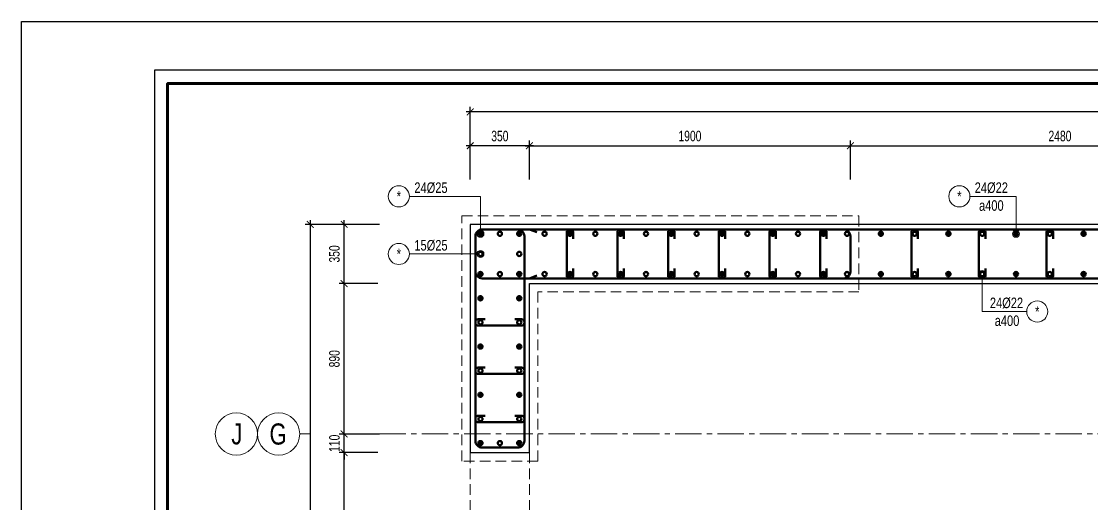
# Model space of a CAD drawing. Header units: millimetres. Extents: x -17374 to 181693, y -29783 to 15580.
# Drawn here: x 91252 to 97585, y 12728 to 15580 of the extents above; entities that cross this region are included whole.
import ezdxf
from ezdxf.enums import TextEntityAlignment as Align

# ---------------------------------------------------------------- set-up
doc = ezdxf.new("R2010")
doc.units = ezdxf.units.MM
doc.header["$LTSCALE"] = 250
doc.header["$MEASUREMENT"] = 0
for name, pattern in [('CENTER', [2, 1.25, -0.25, 0.25, -0.25]), ('CENTER2', [1.125, 0.75, -0.125, 0.125, -0.125]), ('HIDDEN', [0.375, 0.25, -0.125])]:
    doc.linetypes.add(name, pattern=pattern)
doc.layers.add('CDC-KHUNGTEN', color=7, linetype='Continuous')
for name, color, linetype, lineweight in [('CDC.01.AXIS', 160, 'CENTER2', 13), ('CDC.02.DIM', 1, 'Continuous', 18), ('CDC.03.BORDER', 3, 'Continuous', 25), ('CDC.04.HIDDEN', 8, 'HIDDEN', 15), ('CDC.05.STEEL', 4, 'Continuous', 50), ('CDC.06.TEXT', 2, 'Continuous', 18), ('CDC.11.NOTE', 8, 'Continuous', 18), ('CDC.14.STEELNUM', 9, 'Continuous', 18), ('STEEL_NODE', 6, 'Continuous', 50)]:
    doc.layers.add(name, color=color, linetype=linetype, lineweight=lineweight)
doc.styles.add('KC_SMTEXT', font='arial.ttf', dxfattribs={"width": 0.7})
doc.styles.add('KCS_BIGTEXT', font='arial.ttf', dxfattribs={"width": 0.75})
doc.styles.add('KCS_SMTEXT', font='arial.ttf', dxfattribs={"width": 0.7})
doc.dimstyles.new('KCS_DIM25', dxfattribs={"dimscale": 25, "dimtxt": 2.5, "dimasz": 1.6, "dimexe": 1.2, "dimexo": 0, "dimgap": 1, "dimtad": 1, "dimdec": 0, "dimzin": 0, "dimdsep": 46, "dimtxsty": 'KCS_SMTEXT', "dimblk": 'ARCHTICK', "dimcen": 0, "dimdle": 1, "dimclrd": 1, "dimclre": 1, "dimclrt": 2, "dimadec": 0, "dimazin": 0, "dimtfac": 1, "dimtdec": 0, "dimtix": 1, "dimtmove": 2, "dimatfit": 3, "dimfxl": 1, "dimtolj": 1, "dimtzin": 0, "dimarcsym": 0})

# ---------------------------------------------------------------- blocks, each defined once
blk = doc.blocks.new('_ArchTick')
at = {"color": 0, "linetype": 'ByBlock', "const_width": 0.15}
blk.add_lwpolyline([(-0.5, -0.5), (0.5, 0.5)], dxfattribs=at)
blk = doc.blocks.new('*D180')
at = {"layer": 'CDC.02.DIM', "color": 1, "lineweight": -2, "transparency": 16777216}
for p, q in [((93908.3, 14644.9), (93908.3, 15074.9)), ((103368.3, 14644.9), (103368.3, 15074.9)), ((103393.3, 15044.9), (93883.3, 15044.9))]:
    blk.add_line(p, q, dxfattribs=at)
at = {"layer": 'Defpoints', "color": 0, "transparency": 16777216}
for p in [(93908.3, 15044.9), (93908.3, 14644.9), (103368.3, 14644.9)]:
    blk.add_point(p, dxfattribs=at)
at = {"layer": 'CDC.02.DIM', "color": 1, "lineweight": -2, "transparency": 16777216, "xscale": 40, "yscale": 40, "zscale": 40, "rotation": 180}
blk.add_blockref('_ArchTick', (93908.3, 15044.9), dxfattribs=at)
at = {"layer": 'CDC.02.DIM', "color": 1, "lineweight": -2, "transparency": 16777216, "xscale": 40, "yscale": 40, "zscale": 40}
blk.add_blockref('_ArchTick', (103368.3, 15044.9), dxfattribs=at)
at = {"layer": 'CDC.02.DIM', "color": 2, "transparency": 16777216, "insert": (98638.3, 15101.8), "char_height": 62.5, "attachment_point": 5, "style": 'KCS_SMTEXT'}
blk.add_mtext('\\A1;9460', dxfattribs=at)
blk = doc.blocks.new('*D181')
at = {"layer": 'CDC.02.DIM', "color": 1, "lineweight": -2, "transparency": 16777216}
for p, q in [((94283.3, 14844.9), (93883.3, 14844.9)), ((93908.3, 14644.9), (93908.3, 14874.9)), ((94258.3, 14644.9), (94258.3, 14874.9))]:
    blk.add_line(p, q, dxfattribs=at)
at = {"layer": 'Defpoints', "color": 0, "transparency": 16777216}
for p in [(93908.3, 14844.9), (93908.3, 14644.9), (94258.3, 14644.9)]:
    blk.add_point(p, dxfattribs=at)
at = {"layer": 'CDC.02.DIM', "color": 1, "lineweight": -2, "transparency": 16777216, "xscale": 40, "yscale": 40, "zscale": 40, "rotation": 180}
blk.add_blockref('_ArchTick', (93908.3, 14844.9), dxfattribs=at)
at = {"layer": 'CDC.02.DIM', "color": 1, "lineweight": -2, "transparency": 16777216, "xscale": 40, "yscale": 40, "zscale": 40}
blk.add_blockref('_ArchTick', (94258.3, 14844.9), dxfattribs=at)
at = {"layer": 'CDC.02.DIM', "color": 2, "transparency": 16777216, "insert": (94083.3, 14901.8), "char_height": 62.5, "attachment_point": 5, "style": 'KCS_SMTEXT'}
blk.add_mtext('\\A1;350', dxfattribs=at)
blk = doc.blocks.new('*D182')
at = {"layer": 'CDC.02.DIM', "color": 1, "lineweight": -2, "transparency": 16777216}
for p, q in [((94233.3, 14844.9), (96183.3, 14844.9)), ((94258.3, 14644.9), (94258.3, 14874.9)), ((96158.3, 14644.9), (96158.3, 14874.9))]:
    blk.add_line(p, q, dxfattribs=at)
at = {"layer": 'Defpoints', "color": 0, "transparency": 16777216}
for p in [(96158.3, 14844.9), (94258.3, 14644.9), (96158.3, 14644.9)]:
    blk.add_point(p, dxfattribs=at)
at = {"layer": 'CDC.02.DIM', "color": 1, "lineweight": -2, "transparency": 16777216, "xscale": 40, "yscale": 40, "zscale": 40, "rotation": 180}
blk.add_blockref('_ArchTick', (94258.3, 14844.9), dxfattribs=at)
at = {"layer": 'CDC.02.DIM', "color": 1, "lineweight": -2, "transparency": 16777216, "xscale": 40, "yscale": 40, "zscale": 40}
blk.add_blockref('_ArchTick', (96158.3, 14844.9), dxfattribs=at)
at = {"layer": 'CDC.02.DIM', "color": 2, "transparency": 16777216, "insert": (95208.3, 14901.8), "char_height": 62.5, "attachment_point": 5, "style": 'KCS_SMTEXT'}
blk.add_mtext('\\A1;1900', dxfattribs=at)
blk = doc.blocks.new('*D183')
at = {"layer": 'CDC.02.DIM', "color": 1, "lineweight": -2, "transparency": 16777216}
for p, q in [((96133.3, 14844.9), (98663.3, 14844.9)), ((96158.3, 14644.9), (96158.3, 14874.9)), ((98638.3, 14644.9), (98638.3, 14874.9))]:
    blk.add_line(p, q, dxfattribs=at)
at = {"layer": 'Defpoints', "color": 0, "transparency": 16777216}
for p in [(98638.3, 14844.9), (96158.3, 14644.9), (98638.3, 14644.9)]:
    blk.add_point(p, dxfattribs=at)
at = {"layer": 'CDC.02.DIM', "color": 1, "lineweight": -2, "transparency": 16777216, "xscale": 40, "yscale": 40, "zscale": 40, "rotation": 180}
blk.add_blockref('_ArchTick', (96158.3, 14844.9), dxfattribs=at)
at = {"layer": 'CDC.02.DIM', "color": 1, "lineweight": -2, "transparency": 16777216, "xscale": 40, "yscale": 40, "zscale": 40}
blk.add_blockref('_ArchTick', (98638.3, 14844.9), dxfattribs=at)
at = {"layer": 'CDC.02.DIM', "color": 2, "transparency": 16777216, "insert": (97398.3, 14901.8), "char_height": 62.5, "attachment_point": 5, "style": 'KCS_SMTEXT'}
blk.add_mtext('\\A1;2480', dxfattribs=at)
blk = doc.blocks.new('*D187')
at = {"layer": 'CDC.02.DIM', "color": 1, "lineweight": -2, "transparency": 16777216}
for p, q in [((93371.4, 14379.8), (92931.3, 14379.8)), ((92961.3, 14404.8), (92961.3, 8504.8)), ((93371.4, 8529.8), (92931.3, 8529.8))]:
    blk.add_line(p, q, dxfattribs=at)
at = {"layer": 'Defpoints', "color": 0, "transparency": 16777216}
for p in [(93371.4, 14379.8), (92961.3, 8529.8), (93371.4, 8529.8)]:
    blk.add_point(p, dxfattribs=at)
at = {"layer": 'CDC.02.DIM', "color": 1, "lineweight": -2, "transparency": 16777216, "xscale": 40, "yscale": 40, "zscale": 40}
for p, rotation in [((92961.3, 14379.8), 90), ((92961.3, 8529.8), 270)]:
    blk.add_blockref('_ArchTick', p, dxfattribs=dict(at, rotation=rotation))
at = {"layer": 'CDC.02.DIM', "color": 2, "transparency": 16777216, "insert": (92904.4, 11454.8), "char_height": 62.5, "attachment_point": 5, "rotation": 90, "style": 'KCS_SMTEXT'}
blk.add_mtext('\\A1;5850', dxfattribs=at)
blk = doc.blocks.new('*D193')
at = {"layer": 'CDC.02.DIM', "color": 1, "lineweight": -2, "transparency": 16777216}
for p, q in [((93161.3, 11904.8), (93161.3, 13054.8)), ((93361.3, 13029.8), (93131.3, 13029.8)), ((93361.3, 11929.8), (93131.3, 11929.8))]:
    blk.add_line(p, q, dxfattribs=at)
at = {"layer": 'Defpoints', "color": 0, "transparency": 16777216}
for p in [(93161.3, 13029.8), (93361.3, 13029.8), (93361.3, 11929.8)]:
    blk.add_point(p, dxfattribs=at)
at = {"layer": 'CDC.02.DIM', "color": 1, "lineweight": -2, "transparency": 16777216, "xscale": 40, "yscale": 40, "zscale": 40}
for p, rotation in [((93161.3, 13029.8), 90), ((93161.3, 11929.8), 270)]:
    blk.add_blockref('_ArchTick', p, dxfattribs=dict(at, rotation=rotation))
at = {"layer": 'CDC.02.DIM', "color": 2, "transparency": 16777216, "insert": (93104.4, 12479.8), "char_height": 62.5, "attachment_point": 5, "rotation": 90, "style": 'KCS_SMTEXT'}
blk.add_mtext('\\A1;1100', dxfattribs=at)
blk = doc.blocks.new('*D194')
at = {"layer": 'CDC.02.DIM', "color": 1, "lineweight": -2, "transparency": 16777216}
for p, q in [((93161.3, 13139.8), (93161.3, 13179.8)), ((93371.4, 13139.8), (93131.3, 13139.8)), ((93161.3, 13029.8), (93161.3, 13139.8)), ((93361.3, 13029.8), (93131.3, 13029.8)), ((93161.3, 13029.8), (93161.3, 12989.8))]:
    blk.add_line(p, q, dxfattribs=at)
at = {"layer": 'Defpoints', "color": 0, "transparency": 16777216}
for p in [(93161.3, 13139.8), (93371.4, 13139.8), (93361.3, 13029.8)]:
    blk.add_point(p, dxfattribs=at)
at = {"layer": 'CDC.02.DIM', "color": 1, "lineweight": -2, "transparency": 16777216, "xscale": 40, "yscale": 40, "zscale": 40}
for p, rotation in [((93161.3, 13139.8), 270), ((93161.3, 13029.8), 90)]:
    blk.add_blockref('_ArchTick', p, dxfattribs=dict(at, rotation=rotation))
at = {"layer": 'CDC.02.DIM', "color": 2, "transparency": 16777216, "insert": (93104.4, 13084.8), "char_height": 62.5, "attachment_point": 5, "rotation": 90, "style": 'KCS_SMTEXT'}
blk.add_mtext('\\A1;110', dxfattribs=at)
blk = doc.blocks.new('*D195')
at = {"layer": 'CDC.02.DIM', "color": 1, "lineweight": -2, "transparency": 16777216}
for p, q in [((93361.3, 14379.8), (93131.3, 14379.8)), ((93161.3, 14004.8), (93161.3, 14404.8)), ((93361.3, 14029.8), (93131.3, 14029.8))]:
    blk.add_line(p, q, dxfattribs=at)
at = {"layer": 'Defpoints', "color": 0, "transparency": 16777216}
for p in [(93161.3, 14379.8), (93361.3, 14379.8), (93361.3, 14029.8)]:
    blk.add_point(p, dxfattribs=at)
at = {"layer": 'CDC.02.DIM', "color": 1, "lineweight": -2, "transparency": 16777216, "xscale": 40, "yscale": 40, "zscale": 40}
for p, rotation in [((93161.3, 14379.8), 90), ((93161.3, 14029.8), 270)]:
    blk.add_blockref('_ArchTick', p, dxfattribs=dict(at, rotation=rotation))
at = {"layer": 'CDC.02.DIM', "color": 2, "transparency": 16777216, "insert": (93104.4, 14204.8), "char_height": 62.5, "attachment_point": 5, "rotation": 90, "style": 'KCS_SMTEXT'}
blk.add_mtext('\\A1;350', dxfattribs=at)
blk = doc.blocks.new('*D175')
at = {"layer": 'CDC.02.DIM', "color": 1, "lineweight": -2, "transparency": 16777216}
for p, q in [((93361.3, 14029.8), (93131.3, 14029.8)), ((93161.3, 13114.8), (93161.3, 14054.8)), ((93361.3, 13139.8), (93131.3, 13139.8))]:
    blk.add_line(p, q, dxfattribs=at)
at = {"layer": 'Defpoints', "color": 0, "transparency": 16777216}
for p in [(93161.3, 14029.8), (93361.3, 14029.8), (93361.3, 13139.8)]:
    blk.add_point(p, dxfattribs=at)
at = {"layer": 'CDC.02.DIM', "color": 1, "lineweight": -2, "transparency": 16777216, "xscale": 40, "yscale": 40, "zscale": 40}
for p, rotation in [((93161.3, 14029.8), 90), ((93161.3, 13139.8), 270)]:
    blk.add_blockref('_ArchTick', p, dxfattribs=dict(at, rotation=rotation))
at = {"layer": 'CDC.02.DIM', "color": 2, "transparency": 16777216, "insert": (93104.4, 13584.8), "char_height": 62.5, "attachment_point": 5, "rotation": 90, "style": 'KCS_SMTEXT'}
blk.add_mtext('\\A1;890', dxfattribs=at)
blk = doc.blocks.new('Khung tên chuẩn')
at = {"layer": 'CDC-KHUNGTEN', "color": 8}
blk.add_lwpolyline([(75096, 1100), (83000, 1100), (83000, 58300), (3000, 58300), (3000, 1100), (75096, 1100)], dxfattribs=at)
at = {"layer": 'CDC-KHUNGTEN', "color": 255, "lineweight": 60}
blk.add_lwpolyline([(74900, 1400), (74900, 58000), (3300, 58000), (3300, 1400), (74900, 1400)], close=True, dxfattribs=at)
at = {"layer": 'Defpoints', "color": 1, "ltscale": 0.2}
blk.add_lwpolyline([(0, 0), (0, 59400), (84100, 59400), (84100, 0), (0, 0)], close=True, dxfattribs=at)

msp = doc.modelspace()

# ---------------------------------------------------------------- hatches: boundary and pattern name
at = {"layer": 'STEEL_NODE'}
h = msp.add_hatch(color=1, dxfattribs=at)
h.dxf.hatch_style = 1
h.paths.add_polyline_path([(93981, 14323.9, 1), (93956, 14323.9, 1)])
h = msp.add_hatch(color=1, dxfattribs=at)
h.dxf.hatch_style = 1
h.paths.add_polyline_path([(93956, 14323.9, -1), (93981, 14323.9, -1)])
h = msp.add_hatch(color=1, dxfattribs=at)
h.dxf.hatch_style = 1
h.paths.add_polyline_path([(94185.6, 14323.9, -1), (94210.6, 14323.9, -1)])
h = msp.add_hatch(color=1, dxfattribs=at)
h.dxf.hatch_style = 1
h.paths.add_polyline_path([(94210.6, 14323.9, 1), (94185.6, 14323.9, 1)])
h = msp.add_hatch(color=1, dxfattribs=at)
h.dxf.hatch_style = 1
h.paths.add_polyline_path([(94485.6, 14323.9, -1), (94510.6, 14323.9, -1)])
h = msp.add_hatch(color=1, dxfattribs=at)
h.dxf.hatch_style = 1
h.paths.add_polyline_path([(94785.6, 14323.9, -1), (94810.6, 14323.9, -1)])
h = msp.add_hatch(color=1, dxfattribs=at)
h.dxf.hatch_style = 1
h.paths.add_polyline_path([(95085.6, 14323.9, -1), (95110.6, 14323.9, -1)])
h = msp.add_hatch(color=1, dxfattribs=at)
h.dxf.hatch_style = 1
h.paths.add_polyline_path([(95385.6, 14323.9, -1), (95410.6, 14323.9, -1)])
h = msp.add_hatch(color=1, dxfattribs=at)
h.dxf.hatch_style = 1
h.paths.add_polyline_path([(95685.6, 14323.9, -1), (95710.6, 14323.9, -1)])
h = msp.add_hatch(color=1, dxfattribs=at)
h.dxf.hatch_style = 1
h.paths.add_polyline_path([(95985.6, 14323.9, -1), (96010.6, 14323.9, -1)])
h = msp.add_hatch(color=1, dxfattribs=at)
h.dxf.hatch_style = 1
h.paths.add_polyline_path([(96325.6, 14323.9, -1), (96350.6, 14323.9, -1)])
h = msp.add_hatch(color=1, dxfattribs=at)
h.dxf.hatch_style = 1
h.paths.add_polyline_path([(96725.6, 14323.9, -1), (96750.6, 14323.9, -1)])
h = msp.add_hatch(color=1, dxfattribs=at)
h.dxf.hatch_style = 1
h.paths.add_polyline_path([(97125.6, 14323.9, -1), (97150.6, 14323.9, -1)])
h = msp.add_hatch(color=1, dxfattribs=at)
h.dxf.hatch_style = 1
h.paths.add_polyline_path([(97525.6, 14323.9, -1), (97550.6, 14323.9, -1)])
h = msp.add_hatch(color=1, dxfattribs=at)
h.dxf.hatch_style = 1
h.paths.add_polyline_path([(93981, 14085.73, -1), (93956, 14085.73, -1)])
h = msp.add_hatch(color=1, dxfattribs=at)
h.dxf.hatch_style = 1
h.paths.add_polyline_path([(94185.6, 14085.73, 1), (94210.6, 14085.73, 1)])
h = msp.add_hatch(color=1, dxfattribs=at)
h.dxf.hatch_style = 1
h.paths.add_polyline_path([(94510.6, 14085.73, -1), (94485.6, 14085.73, -1)])
h = msp.add_hatch(color=1, dxfattribs=at)
h.dxf.hatch_style = 1
h.paths.add_polyline_path([(94810.6, 14085.73, -1), (94785.6, 14085.73, -1)])
h = msp.add_hatch(color=1, dxfattribs=at)
h.dxf.hatch_style = 1
h.paths.add_polyline_path([(95110.6, 14085.73, -1), (95085.6, 14085.73, -1)])
h = msp.add_hatch(color=1, dxfattribs=at)
h.dxf.hatch_style = 1
h.paths.add_polyline_path([(95410.6, 14085.73, -1), (95385.6, 14085.73, -1)])
h = msp.add_hatch(color=1, dxfattribs=at)
h.dxf.hatch_style = 1
h.paths.add_polyline_path([(95710.6, 14085.73, -1), (95685.6, 14085.73, -1)])
h = msp.add_hatch(color=1, dxfattribs=at)
h.dxf.hatch_style = 1
h.paths.add_polyline_path([(96010.6, 14085.73, -1), (95985.6, 14085.73, -1)])
h = msp.add_hatch(color=1, dxfattribs=at)
h.dxf.hatch_style = 1
h.paths.add_polyline_path([(96350.6, 14085.73, -1), (96325.6, 14085.73, -1)])
h = msp.add_hatch(color=1, dxfattribs=at)
h.dxf.hatch_style = 1
h.paths.add_polyline_path([(96750.6, 14085.73, -1), (96725.6, 14085.73, -1)])
h = msp.add_hatch(color=1, dxfattribs=at)
h.dxf.hatch_style = 1
h.paths.add_polyline_path([(97150.6, 14085.73, -1), (97125.6, 14085.73, -1)])
h = msp.add_hatch(color=1, dxfattribs=at)
h.dxf.hatch_style = 1
h.paths.add_polyline_path([(97550.6, 14085.73, -1), (97525.6, 14085.73, -1)])
h = msp.add_hatch(color=1, dxfattribs=at)
h.dxf.hatch_style = 1
h.paths.add_polyline_path([(93981, 13942.87, -1), (93956, 13942.87, -1)])
h = msp.add_hatch(color=1, dxfattribs=at)
h.dxf.hatch_style = 1
h.paths.add_polyline_path([(94185.6, 13942.87, 1), (94210.6, 13942.87, 1)])
h = msp.add_hatch(color=1, dxfattribs=at)
h.dxf.hatch_style = 1
h.paths.add_polyline_path([(93981, 13657.15, -1), (93956, 13657.15, -1)])
h = msp.add_hatch(color=1, dxfattribs=at)
h.dxf.hatch_style = 1
h.paths.add_polyline_path([(94185.6, 13657.15, 1), (94210.6, 13657.15, 1)])
h = msp.add_hatch(color=1, dxfattribs=at)
h.dxf.hatch_style = 1
h.paths.add_polyline_path([(93981, 13371.44, -1), (93956, 13371.44, -1)])
h = msp.add_hatch(color=1, dxfattribs=at)
h.dxf.hatch_style = 1
h.paths.add_polyline_path([(94185.6, 13371.44, 1), (94210.6, 13371.44, 1)])
h = msp.add_hatch(color=1, dxfattribs=at)
h.dxf.hatch_style = 1
h.paths.add_polyline_path([(93981, 13085.73, -1), (93956, 13085.73, -1)])
h = msp.add_hatch(color=1, dxfattribs=at)
h.dxf.hatch_style = 1
h.paths.add_polyline_path([(94185.6, 13085.73, 1), (94210.6, 13085.73, 1)])

# ---------------------------------------------------------------- linework, layer by layer
at = {"layer": 'CDC.01.AXIS', "linetype": 'CENTER', "ltscale": 0.5}
msp.add_line((93371.41, 13139.81), (103905.2, 13139.81), dxfattribs=at)
at = {"layer": 'CDC.02.DIM'}
msp.add_line((92961.33, 13139.81), (92898.83, 13139.81), dxfattribs=at)
for centre in [(92523.83, 13139.81), (92773.83, 13139.81)]:
    msp.add_circle(centre, 125, dxfattribs=at)
at = {"layer": 'CDC.03.BORDER'}
msp.add_lwpolyline([(102818.3, 8529.81), (103368.3, 8529.81), (103368.3, 14379.81), (93908.3, 14379.81), (93908.3, 13029.81), (94258.3, 13029.81), (94258.3, 14029.81), (103018.3, 14029.81), (103018.3, 8879.81), (102818.3, 8879.81)], close=True, dxfattribs=at)
at = {"layer": 'CDC.04.HIDDEN'}
for p, q in [((93908.3, 13029.81), (93908.3, 11929.81)), ((94258.3, 13029.81), (94258.3, 11929.81))]:
    msp.add_line(p, q, dxfattribs=at)
msp.add_lwpolyline([(96208.3, 14429.81), (96208.3, 13979.81), (94308.3, 13979.81), (94308.3, 12979.81), (93858.3, 12979.81), (93858.3, 14429.81), (96208.3, 14429.81)], close=True, dxfattribs=at)
at = {"layer": 'CDC.05.STEEL'}
for points in [[(94188.3, 13059.81, 0.4142136), (94228.3, 13099.81), (94228.3, 14309.81, 0.4142136), (94188.3, 14349.81), (93978.3, 14349.81, 0.4142136), (93938.3, 14309.81), (93938.3, 13099.81, 0.4142136), (93978.3, 13059.81)], [(96158.3, 14309.81, 0.4142136), (96118.3, 14349.81), (93978.3, 14349.81, 0.4142136), (93938.3, 14309.81), (93938.3, 14099.81, 0.4142136), (93978.3, 14059.81), (96118.3, 14059.81, 0.4142136), (96158.3, 14099.81)]]:
    msp.add_lwpolyline(points, format="xyb", close=True, dxfattribs=at)
for points in [[(94301.65, 14333.04), (94258.3, 14349.81), (103018.3, 14349.81), (102974.96, 14333.04)], [(94301.65, 14076.59), (94258.3, 14059.81), (103018.3, 14059.81), (102974.96, 14076.59)]]:
    msp.add_lwpolyline(points, dxfattribs=at)
for points in [[(94517.18, 14293.62), (94517.18, 14332.99, 0.4142136), (94500.93, 14349.24), (94495.28, 14349.24, 0.4142136), (94479.03, 14332.99), (94479.03, 14076.07, 0.4142136), (94495.28, 14059.81), (94500.93, 14059.81, 0.4142136), (94517.18, 14076.07), (94517.18, 14117.86)], [(94817.18, 14293.62), (94817.18, 14332.99, 0.4142136), (94800.93, 14349.24), (94795.28, 14349.24, 0.4142136), (94779.03, 14332.99), (94779.03, 14076.07, 0.4142136), (94795.28, 14059.81), (94800.93, 14059.81, 0.4142136), (94817.18, 14076.07), (94817.18, 14117.86)], [(95117.18, 14293.62), (95117.18, 14332.99, 0.4142136), (95100.93, 14349.24), (95095.28, 14349.24, 0.4142136), (95079.03, 14332.99), (95079.03, 14076.07, 0.4142136), (95095.28, 14059.81), (95100.93, 14059.81, 0.4142136), (95117.18, 14076.07), (95117.18, 14117.86)], [(95417.18, 14293.62), (95417.18, 14332.99, 0.4142136), (95400.93, 14349.24), (95395.28, 14349.24, 0.4142136), (95379.03, 14332.99), (95379.03, 14076.07, 0.4142136), (95395.28, 14059.81), (95400.93, 14059.81, 0.4142136), (95417.18, 14076.07), (95417.18, 14117.86)], [(95717.18, 14293.62), (95717.18, 14332.99, 0.4142136), (95700.93, 14349.24), (95695.28, 14349.24, 0.4142136), (95679.03, 14332.99), (95679.03, 14076.07, 0.4142136), (95695.28, 14059.81), (95700.93, 14059.81, 0.4142136), (95717.18, 14076.07), (95717.18, 14117.86)], [(96017.18, 14293.62), (96017.18, 14332.99, 0.4142136), (96000.93, 14349.24), (95995.28, 14349.24, 0.4142136), (95979.03, 14332.99), (95979.03, 14076.07, 0.4142136), (95995.28, 14059.81), (96000.93, 14059.81, 0.4142136), (96017.18, 14076.07), (96017.18, 14117.86)], [(96557.18, 14293.62), (96557.18, 14332.99, 0.4142136), (96540.93, 14349.24), (96535.28, 14349.24, 0.4142136), (96519.03, 14332.99), (96519.03, 14076.07, 0.4142136), (96535.28, 14059.81), (96540.93, 14059.81, 0.4142136), (96557.18, 14076.07), (96557.18, 14117.86)], [(96957.18, 14293.62), (96957.18, 14332.99, 0.4142136), (96940.93, 14349.24), (96935.28, 14349.24, 0.4142136), (96919.03, 14332.99), (96919.03, 14076.07, 0.4142136), (96935.28, 14059.81), (96940.93, 14059.81, 0.4142136), (96957.18, 14076.07), (96957.18, 14117.86)], [(97357.18, 14293.62), (97357.18, 14332.99, 0.4142136), (97340.93, 14349.24), (97335.28, 14349.24, 0.4142136), (97319.03, 14332.99), (97319.03, 14076.07, 0.4142136), (97335.28, 14059.81), (97340.93, 14059.81, 0.4142136), (97357.18, 14076.07), (97357.18, 14117.86)], [(94172.68, 13819.09), (94212.05, 13819.09, -0.4142136), (94228.3, 13802.83), (94228.3, 13797.19, -0.4142136), (94212.05, 13780.94), (93954.56, 13780.94, -0.4142136), (93938.3, 13797.19), (93938.3, 13802.83, -0.4142136), (93954.56, 13819.09), (93996.35, 13819.09)], [(94172.68, 13533.37), (94212.05, 13533.37, -0.4142136), (94228.3, 13517.12), (94228.3, 13511.48, -0.4142136), (94212.05, 13495.22), (93954.56, 13495.22, -0.4142136), (93938.3, 13511.48), (93938.3, 13517.12, -0.4142136), (93954.56, 13533.37), (93996.35, 13533.37)], [(94172.68, 13247.66), (94212.05, 13247.66, -0.4142136), (94228.3, 13231.4), (94228.3, 13225.76, -0.4142136), (94212.05, 13209.51), (93954.56, 13209.51, -0.4142136), (93938.3, 13225.76), (93938.3, 13231.4, -0.4142136), (93954.56, 13247.66), (93996.35, 13247.66)]]:
    msp.add_lwpolyline(points, format="xyb", dxfattribs=at)
at = {"layer": 'CDC.11.NOTE', "color": 1}
msp.add_line((93947.67, 14204.81), (93547.95, 14204.81), dxfattribs=at)
for points in [[(93968.5, 14344.73), (93968.5, 14545.5), (93547.95, 14545.5)], [(97138.1, 14344.73), (97138.1, 14545.5), (96865.44, 14545.5)], [(96938.1, 14064.89), (96938.1, 13864.13), (97201.25, 13864.13)]]:
    msp.add_lwpolyline(points, dxfattribs=at)
for centre in [(93968.5, 14323.9), (97138.1, 14323.9), (93968.5, 14204.81), (96938.1, 14085.73)]:
    msp.add_circle(centre, 20.83, dxfattribs=at)
at = {"layer": 'CDC.14.STEELNUM'}
for centre in [(93485.45, 14545.5), (96802.94, 14545.5), (93485.45, 14204.81), (97263.75, 13864.13)]:
    msp.add_circle(centre, 62.5, dxfattribs=at)
at = {"layer": 'STEEL_NODE', "color": 3}
for centre in [(93968.5, 14323.9), (93968.5, 14323.9), (94083.3, 14323.9), (94083.3, 14323.9), (94198.1, 14323.9), (94198.1, 14323.9), (94348.1, 14323.9), (94498.1, 14323.9), (94648.1, 14323.9), (94798.1, 14323.9), (94948.1, 14323.9), (95098.1, 14323.9), (95248.1, 14323.9), (95398.1, 14323.9), (95548.1, 14323.9), (95698.1, 14323.9), (95848.1, 14323.9), (95998.1, 14323.9), (96138.1, 14323.9), (96338.1, 14323.9), (96538.1, 14323.9), (96738.1, 14323.9), (96938.1, 14323.9), (97138.1, 14323.9), (97338.1, 14323.9), (97538.1, 14323.9), (93968.5, 14204.81), (93968.5, 14204.81), (94198.1, 14204.81), (93968.5, 14085.73), (94083.3, 14085.73), (94198.1, 14085.73), (94348.1, 14085.73), (94498.1, 14085.73), (94648.1, 14085.73), (94798.1, 14085.73), (94948.1, 14085.73), (95098.1, 14085.73), (95248.1, 14085.73), (95398.1, 14085.73), (95548.1, 14085.73), (95698.1, 14085.73), (95848.1, 14085.73), (95998.1, 14085.73), (96138.1, 14085.73), (96338.1, 14085.73), (96538.1, 14085.73), (96738.1, 14085.73), (96938.1, 14085.73), (97138.1, 14085.73), (97338.1, 14085.73), (97538.1, 14085.73), (93968.5, 13942.87), (94198.1, 13942.87), (93968.5, 13800.01), (94198.1, 13800.01), (93968.5, 13657.15), (94198.1, 13657.15), (93968.5, 13514.3), (94198.1, 13514.3), (93968.5, 13371.44), (94198.1, 13371.44), (93968.5, 13228.58), (94198.1, 13228.58), (93968.5, 13085.73), (94083.3, 13085.73), (94198.1, 13085.73)]:
    msp.add_circle(centre, 12.5, dxfattribs=at)

# ---------------------------------------------------------------- block references
at = {"xscale": 0.2622917978515034, "yscale": 0.2622917978515034, "zscale": 0.2622917978515034}
msp.add_blockref('Khung tên chuẩn', (91251.56, 0), dxfattribs=at)

# ---------------------------------------------------------------- texts
at = {"layer": 'CDC.02.DIM', "color": 4, "style": 'KCS_BIGTEXT', "text_generation_flag": 6, "width": 0.75}
for tag, p in [('J', (92526.75, 13139.81)), ('G', (92770.91, 13139.81))]:
    msp.add_attdef(tag, text='.', height=125, rotation=180, dxfattribs=at).set_placement(p, align=Align.MIDDLE)
at = {"layer": 'CDC.06.TEXT', "style": 'KC_SMTEXT', "width": 0.75}
for s, p in [('24%%C25', (93675.62, 14565.5)), ('24%%C22', (96992.05, 14565.5)), ('a400', (96992.05, 14460)), ('15%%C25', (93675.62, 14224.81)), ('24%%C22', (97081.77, 13884.13)), ('a400', (97085, 13778.62))]:
    msp.add_text(s, height=62.5, dxfattribs=at).set_placement(p, align=Align.CENTER)
at = {"layer": 'CDC.14.STEELNUM', "color": 2, "style": 'KC_SMTEXT', "width": 0.75}
for p in [(93485.45, 14545.5), (96802.94, 14545.5), (93485.45, 14204.81), (97263.66, 13864.13)]:
    msp.add_text('*', height=62.5, dxfattribs=at).set_placement(p, align=Align.MIDDLE_CENTER)

# ---------------------------------------------------------------- dimensions: what is measured, and where the dimension line sits
at = {"layer": 'CDC.02.DIM'}
for base, p1, p2, angle, picture, middle in [((93908.3, 15044.9), (103368.3, 14644.9), (93908.3, 14644.9), 180, '*D180', (98638.3, 15101.82)), ((93908.3, 14844.9), (94258.3, 14644.9), (93908.3, 14644.9), 180, '*D181', (94083.3, 14901.84)), ((92961.33, 8529.81), (93371.41, 14379.81), (93371.41, 8529.81), 270, '*D187', (92904.42, 11454.81)), ((93161.33, 14379.81), (93361.33, 14029.81), (93361.33, 14379.81), 90, '*D195', (93104.4, 14204.81)), ((93161.33, 14029.81), (93361.33, 13139.81), (93361.33, 14029.81), 90, '*D175', (93104.42, 13584.81)), ((93161.33, 13139.81), (93361.33, 13029.81), (93371.41, 13139.81), 90, '*D194', (93104.42, 13084.81)), ((93161.33, 13029.81), (93361.33, 11929.81), (93361.33, 13029.81), 90, '*D193', (93104.42, 12479.81))]:
    dim = msp.add_linear_dim(base=base, p1=p1, p2=p2, angle=angle, dimstyle='KCS_DIM25', dxfattribs=at)
    dim.commit()
    dim.dimension.update_dxf_attribs({"geometry": picture, "text_midpoint": middle})
for base, p1, p2, picture, middle in [((96158.3, 14844.9), (94258.3, 14644.9), (96158.3, 14644.9), '*D182', (95208.3, 14901.82)), ((98638.3, 14844.9), (96158.3, 14644.9), (98638.3, 14644.9), '*D183', (97398.3, 14901.82))]:
    dim = msp.add_linear_dim(base=base, p1=p1, p2=p2, dimstyle='KCS_DIM25', dxfattribs=at)
    dim.commit()
    dim.dimension.update_dxf_attribs({"geometry": picture, "text_midpoint": middle})

doc.saveas('drawing.dxf')
